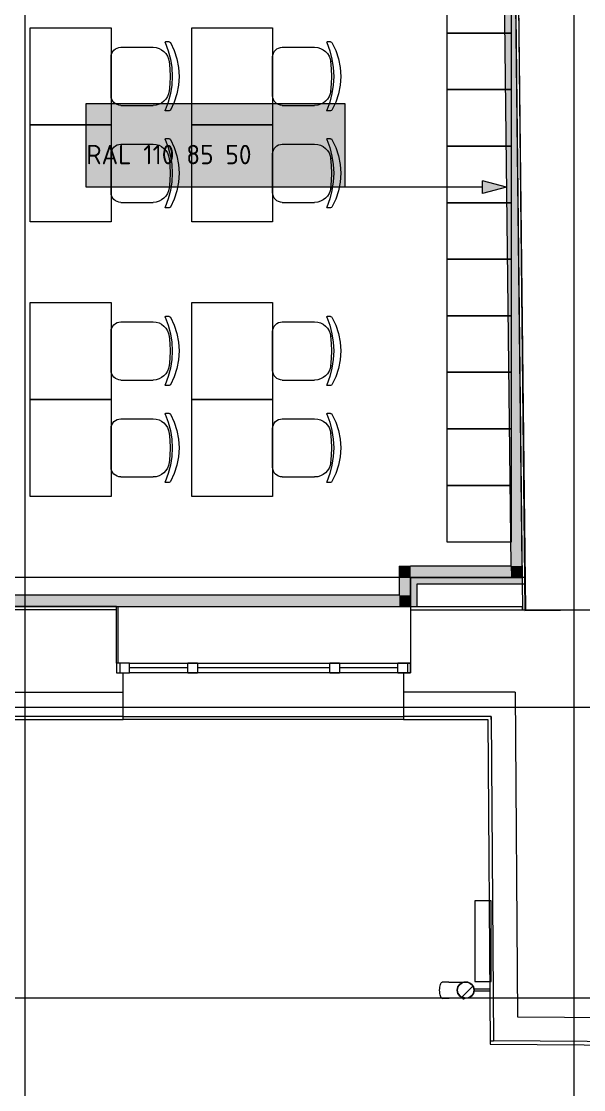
# Model space of a CAD drawing. Header units: millimetres. Extents: x 0 to 1189, y 0 to 841.
# Drawn here: x 687.9 to 722.8, y 282.2 to 348.3 of the extents above; entities that cross this region are included whole.
import ezdxf

# ---------------------------------------------------------------- set-up
doc = ezdxf.new("R2010")
doc.units = ezdxf.units.MM

msp = doc.modelspace()

# ---------------------------------------------------------------- hatches: boundary and pattern name
at = {"true_color": 0xdcd214}
h = msp.add_hatch(color=52, dxfattribs=at)
h.dxf.hatch_style = 2
h.paths.add_polyline_path([(717.710096, 361.529323), (718.410098, 361.529323), (718.942098, 314.604251), (718.242097, 314.604251)])
at = {"true_color": 0xffffff}
h = msp.add_hatch(color=7, dxfattribs=at)
h.dxf.hatch_style = 2
h.paths.add_polyline_path([(691.962057, 343.243295), (707.976082, 343.243295), (707.976082, 338.066287), (691.962057, 338.066287)])
at = {"true_color": 0x0077b0}
h = msp.add_hatch(color=144, dxfattribs=at)
h.paths.add_polyline_path([(704.742598, 341.844998), (704.742598, 342.651977), (704.713108, 342.80866), (704.624087, 342.939712), (704.495447, 343.026115), (704.339108, 343.055467), (704.182632, 343.026115), (704.051374, 342.939712), (703.963937, 342.80866), (703.935619, 342.651977), (703.935619, 341.844998), (703.963937, 341.68866), (704.051374, 341.56002), (704.182632, 341.470998), (704.339108, 341.441508), (704.495447, 341.470998), (704.624087, 341.56002), (704.713108, 341.68866)])
h.paths.add_polyline_path([(704.94324, 341.844998), (704.932087, 341.724342), (704.898661, 341.612316), (704.843014, 341.509282), (704.765198, 341.415601), (704.673429, 341.338302), (704.571377, 341.283792), (704.459712, 341.251503), (704.339108, 341.240866), (704.217376, 341.251503), (704.105669, 341.283792), (704.00347, 341.338302), (703.910263, 341.415601), (703.832533, 341.509282), (703.777075, 341.612316), (703.743839, 341.724342), (703.732771, 341.844998), (703.732771, 342.651977), (703.743839, 342.77371), (703.777075, 342.885417), (703.832533, 342.987616), (703.910263, 343.080823), (704.00347, 343.158639), (704.105669, 343.214286), (704.217376, 343.247712), (704.339108, 343.258865), (704.459764, 343.247755), (704.57179, 343.21463), (704.674824, 343.159802), (704.768505, 343.083579), (704.844409, 342.989941), (704.899074, 342.886795), (704.932138, 342.77414), (704.94324, 342.651977)])
h = msp.add_hatch(color=144, dxfattribs=at)
h.dxf.hatch_style = 2
h.paths.add_polyline_path([(707.26731, 342.248488), (707.063911, 342.248488), (706.990393, 342.273775), (706.965244, 342.349911), (706.990393, 342.426048), (707.063911, 342.451335), (707.26731, 342.451335), (707.384236, 342.474072), (707.481732, 342.538978), (707.547878, 342.636888), (707.569376, 342.753401), (707.547878, 342.870327), (707.481732, 342.967824), (707.384236, 343.033969), (707.26731, 343.055467), (706.86382, 343.055467), (706.787683, 343.080961), (706.762396, 343.15689), (706.787683, 343.233303), (706.86382, 343.258865), (707.26731, 343.258865), (707.367743, 343.24983), (707.460993, 343.222554), (707.546285, 343.176777), (707.622843, 343.112242), (707.687809, 343.033771), (707.734533, 342.947498), (707.762757, 342.853886), (707.772223, 342.753401), (707.759597, 342.63439), (707.721649, 342.527265), (707.658276, 342.432335), (707.569376, 342.349911), (707.658276, 342.267487), (707.721649, 342.172558), (707.759597, 342.065432), (707.772223, 341.946422), (707.772223, 341.743023), (707.762757, 341.642978), (707.734533, 341.550373), (707.687809, 341.465211), (707.622843, 341.387489), (707.545122, 341.322954), (707.459959, 341.277177), (707.367355, 341.249901), (707.26731, 341.240866), (706.86382, 341.240866), (706.787683, 341.264775), (706.762396, 341.339534), (706.787683, 341.415946), (706.86382, 341.441508), (707.26731, 341.441508), (707.384236, 341.464315), (707.481732, 341.531357), (707.547878, 341.628233), (707.569376, 341.745779), (707.569376, 341.946422), (707.547878, 342.063348), (707.481732, 342.160844), (707.384236, 342.22699)])
h = msp.add_hatch(color=144, dxfattribs=at)
h.dxf.hatch_style = 2
h.paths.add_polyline_path([(706.256222, 341.743023), (705.449243, 341.743023), (705.373107, 341.768586), (705.34782, 341.844998), (705.373107, 341.921135), (705.449243, 341.946422), (706.256222, 341.946422), (706.332359, 341.921135), (706.357646, 341.844998), (706.332359, 341.768586)])
h = msp.add_hatch(color=144, dxfattribs=at)
h.dxf.hatch_style = 2
h.paths.add_polyline_path([(717.976097, 338.066287), (716.483095, 337.666287), (716.483095, 338.466288)])
at = {"true_color": 0xf1d696}
h = msp.add_hatch(color=41, dxfattribs=at)
h.dxf.hatch_style = 2
h.paths.add_polyline_path([(711.342087, 314.604251), (712.042088, 314.604251), (712.042088, 313.90425)])
h = msp.add_hatch(color=41, dxfattribs=at)
h.dxf.hatch_style = 2
h.paths.add_polyline_path([(711.342087, 313.90425), (711.342087, 314.604251), (712.042088, 313.90425)])
h = msp.add_hatch(color=41, dxfattribs=at)
h.dxf.hatch_style = 2
h.paths.add_polyline_path([(718.242097, 314.604251), (718.250097, 313.90425), (712.042088, 313.90425), (712.042088, 314.604251)])
h = msp.add_hatch(color=41, dxfattribs=at)
h.dxf.hatch_style = 2
h.paths.add_polyline_path([(718.242097, 314.604251), (718.942098, 314.604251), (718.950098, 313.90425)])
h = msp.add_hatch(color=41, dxfattribs=at)
h.dxf.hatch_style = 2
h.paths.add_polyline_path([(718.250097, 313.90425), (718.242097, 314.604251), (718.950098, 313.90425)])
h = msp.add_hatch(color=41, dxfattribs=at)
h.dxf.hatch_style = 2
h.paths.add_polyline_path([(711.342087, 313.90425), (712.042088, 313.90425), (712.042088, 312.804249), (711.342087, 312.804249)])
h = msp.add_hatch(color=7)
h.dxf.hatch_style = 2
h.paths.add_polyline_path([(712.042088, 313.89725), (712.442088, 313.90425), (712.442088, 312.104248), (712.042088, 312.104248)])
h = msp.add_hatch(color=7)
h.dxf.hatch_style = 2
h.paths.add_polyline_path([(712.442088, 313.90425), (718.950098, 313.90425), (718.955098, 313.50425), (712.442088, 313.50425)])
h = msp.add_hatch(color=41, dxfattribs=at)
h.dxf.hatch_style = 2
h.paths.add_polyline_path([(711.342087, 312.804249), (711.342087, 312.104248), (666.392018, 312.104248), (666.392018, 312.804249)])
h = msp.add_hatch(color=41, dxfattribs=at)
h.dxf.hatch_style = 2
h.paths.add_polyline_path([(711.342087, 312.804249), (712.042088, 312.804249), (712.042088, 312.104248)])
h = msp.add_hatch(color=41, dxfattribs=at)
h.dxf.hatch_style = 2
h.paths.add_polyline_path([(711.342087, 312.104248), (711.342087, 312.804249), (712.042088, 312.104248)])
h = msp.add_hatch(color=7)
h.dxf.hatch_style = 2
h.paths.add_polyline_path([(715.325093, 287.76721), (715.388655, 287.793648), (715.415093, 287.85721), (715.388655, 287.920773), (715.325093, 287.947211), (715.312093, 287.947211), (715.24853, 287.920773), (715.222093, 287.85721), (715.24853, 287.793648), (715.312093, 287.76721)])

# ---------------------------------------------------------------- linework, layer by layer
at = {"color": 7, "lineweight": 0}
for points in [[(722.173103, 251.095154), (722.173103, 498.901533)], [(688.173051, 251.095154), (688.173051, 495.459528)], [(718.500098, 371.104338), (719.119099, 311.857247)], [(718.303097, 370.902337), (718.973098, 311.906247)], [(719.173099, 311.908247), (718.503098, 370.904337)], [(718.942098, 314.604251), (718.402098, 362.229324)], [(717.718097, 360.829322), (718.242097, 314.604251)], [(711.342087, 314.604251), (712.042088, 314.604251)], [(711.342087, 314.604251), (711.342087, 312.804249)], [(718.242097, 314.604251), (712.042088, 314.604251)], [(718.950098, 313.90425), (718.942098, 314.604251)], [(712.042088, 313.90425), (665.719017, 313.90425)], [(719.097099, 313.90425), (712.042088, 313.90425)], [(712.042088, 313.90425), (712.042088, 311.904247)], [(712.042088, 312.804249), (712.042088, 313.90425)], [(712.042088, 313.90425), (718.950098, 313.90425)], [(712.442088, 313.50425), (719.102099, 313.50425)], [(712.442088, 312.104248), (712.442088, 313.50425)], [(711.342087, 312.804249), (666.392018, 312.804249)], [(712.042088, 312.104248), (712.042088, 312.804249)], [(666.392018, 312.104248), (712.042088, 312.104248)], [(693.84206, 312.104248), (683.892045, 312.104248)], [(693.84206, 311.904247), (683.892045, 311.904247)], [(693.84206, 311.904247), (693.84206, 312.104248)], [(693.84206, 312.104248), (693.91906, 312.104248)], [(693.84206, 308.604242), (693.84206, 311.904247)], [(693.91906, 312.104248), (693.91906, 308.604242)], [(712.042088, 312.104248), (718.973098, 312.104248)], [(712.042088, 311.904247), (712.042088, 308.604242)], [(712.042088, 311.904247), (723.573105, 311.904247)], [(718.973098, 311.904247), (718.973098, 312.104248)], [(718.973098, 311.906247), (719.173099, 311.908247)], [(719.119099, 311.857247), (723.519105, 311.903247)], [(694.642061, 308.604242), (693.84206, 308.604242)], [(693.84206, 308.604242), (693.84206, 308.004241)], [(694.642061, 308.604242), (693.84206, 308.604242)], [(693.84206, 308.604242), (693.84206, 308.004241)], [(694.04206, 308.604242), (694.04206, 308.004241)], [(694.642061, 308.004241), (694.642061, 308.604242)], [(694.642061, 308.604242), (698.242067, 308.604242)], [(698.242067, 308.304242), (694.642061, 308.304242)], [(698.242067, 308.004241), (698.242067, 308.604242)], [(698.242067, 308.604242), (698.842068, 308.604242)], [(698.842068, 308.604242), (698.242067, 308.604242)], [(698.842068, 308.604242), (698.842068, 308.004241)], [(698.842068, 308.604242), (707.04208, 308.604242)], [(707.04208, 308.304242), (698.842068, 308.304242)], [(707.04208, 308.004241), (707.04208, 308.604242)], [(707.04208, 308.604242), (707.642081, 308.604242)], [(707.642081, 308.604242), (707.04208, 308.604242)], [(707.642081, 308.604242), (707.642081, 308.004241)], [(707.642081, 308.604242), (711.242087, 308.604242)], [(711.242087, 308.304242), (707.642081, 308.304242)], [(711.242087, 308.004241), (711.242087, 308.604242)], [(711.242087, 308.604242), (712.042088, 308.604242)], [(712.042088, 308.604242), (711.242087, 308.604242)], [(711.842088, 308.604242), (711.842088, 308.004241)], [(712.042088, 308.604242), (712.042088, 308.004241)], [(712.042088, 308.004241), (712.042088, 308.604242)], [(693.84206, 308.004241), (694.642061, 308.004241)], [(693.84206, 308.004241), (694.642061, 308.004241)], [(694.242061, 306.804239), (694.242061, 308.004241)], [(698.242067, 308.004241), (694.642061, 308.004241)], [(698.842068, 308.004241), (698.242067, 308.004241)], [(698.242067, 308.004241), (698.842068, 308.004241)], [(707.04208, 308.004241), (698.842068, 308.004241)], [(707.642081, 308.004241), (707.04208, 308.004241)], [(707.04208, 308.004241), (707.642081, 308.004241)], [(711.242087, 308.004241), (707.642081, 308.004241)], [(712.042088, 308.004241), (711.242087, 308.004241)], [(711.242087, 308.004241), (712.042088, 308.004241)], [(711.592087, 308.004241), (711.592087, 306.804239)], [(683.442044, 306.804239), (694.242061, 306.804239)], [(694.242061, 305.104237), (694.242061, 306.804239)], [(711.592087, 306.804239), (711.592087, 305.104237)], [(718.512098, 306.804239), (711.592087, 306.804239)], [(718.512098, 306.804239), (718.664098, 286.696209)], [(198.085303, 305.871238), (810.158238, 305.871238)], [(694.242061, 305.304237), (683.442044, 305.304237)], [(683.442044, 305.104237), (694.242061, 305.104237)], [(694.242061, 305.304237), (711.592087, 305.304237)], [(711.592087, 305.104237), (694.242061, 305.104237)], [(717.023095, 305.304237), (711.592087, 305.304237)], [(711.592087, 305.104237), (716.824095, 305.104237)], [(716.824095, 305.104237), (716.976095, 285.008206)], [(717.023095, 305.104237), (717.023095, 305.304237)], [(717.023095, 305.304237), (717.175096, 285.207206)], [(717.023095, 293.88222), (716.023094, 293.88222)], [(716.023094, 293.88222), (716.023094, 288.882212)], [(717.023095, 288.882212), (717.023095, 293.88222)], [(713.839192, 288.345897), (713.841561, 288.446932), (713.849842, 288.540968), (713.863441, 288.626021), (713.881764, 288.700105), (713.904217, 288.761235), (713.930204, 288.807428), (713.959132, 288.836696), (713.990406, 288.847056)], [(713.99797, 287.847083), (713.966542, 287.85701), (713.937174, 287.885937), (713.91049, 287.931854), (713.887115, 287.992749), (713.867673, 288.066612), (713.852788, 288.151432), (713.843087, 288.245197), (713.839192, 288.345897)], [(714.411091, 288.850212), (713.986091, 288.847212)], [(714.411091, 288.850212), (714.468092, 288.850212)], [(714.468092, 288.850212), (714.523092, 288.851212)], [(714.523092, 288.851212), (714.578092, 288.851212)], [(714.578092, 288.851212), (714.632092, 288.851212)], [(714.632092, 288.851212), (714.685092, 288.852212)], [(714.685092, 288.852212), (714.737092, 288.852212)], [(714.737092, 288.852212), (714.787092, 288.853212)], [(714.787092, 288.853212), (714.836092, 288.853212)], [(714.836092, 288.853212), (714.884092, 288.853212)], [(714.884092, 288.853212), (714.930092, 288.854212)], [(714.930092, 288.854212), (714.974092, 288.854212)], [(714.931092, 288.354211), (714.941665, 288.462956), (714.971983, 288.56054), (715.01995, 288.648866), (715.083467, 288.725837), (715.160438, 288.789354), (715.248765, 288.837321), (715.346349, 288.86764), (715.451093, 288.878212), (715.555468, 288.86773), (715.652718, 288.837665), (715.740781, 288.790093), (715.817594, 288.727087), (715.881094, 288.650721), (715.929219, 288.563071), (715.959906, 288.466209), (715.971094, 288.362211)], [(715.971094, 288.362211), (715.960522, 288.25318), (715.930203, 288.155461), (715.882236, 288.067117), (715.818719, 287.990211), (715.741748, 287.926804), (715.653421, 287.878961), (715.555837, 287.848742), (715.451093, 287.83821), (715.346718, 287.848652), (715.249468, 287.878617), (715.161405, 287.926066), (715.084592, 287.988961), (715.021092, 288.065262), (714.972967, 288.15293), (714.94228, 288.249926), (714.931092, 288.354211)], [(714.951092, 288.354211), (714.961256, 288.458938), (714.990405, 288.552774), (715.036522, 288.637704), (715.097593, 288.711712), (715.1716, 288.772782), (715.25653, 288.818899), (715.350366, 288.848048), (715.451093, 288.858212), (715.551451, 288.848136), (715.644953, 288.819228), (715.729619, 288.773468), (715.803469, 288.712837), (715.864521, 288.639315), (715.910797, 288.554883), (715.940314, 288.461522), (715.951094, 288.361211)], [(714.951092, 288.354211), (714.961256, 288.458938), (714.990405, 288.552774), (715.036522, 288.637704), (715.097593, 288.711712), (715.1716, 288.772782), (715.25653, 288.818899), (715.350366, 288.848048), (715.451093, 288.858212), (715.551451, 288.848136), (715.644953, 288.819228), (715.729619, 288.773468), (715.803469, 288.712837), (715.864521, 288.639315), (715.910797, 288.554883), (715.940314, 288.461522), (715.951094, 288.361211)], [(715.951094, 288.361211), (715.94093, 288.257197), (715.911781, 288.163227), (715.865664, 288.078279), (715.804594, 288.004336), (715.730586, 287.943377), (715.645656, 287.897382), (715.55182, 287.868334), (715.451093, 287.85821), (715.350735, 287.868244), (715.257233, 287.897039), (715.172567, 287.942638), (715.098718, 288.003086), (715.037665, 288.076424), (714.991389, 288.160695), (714.961872, 288.253944), (714.951092, 288.354211)], [(715.951094, 288.361211), (715.94093, 288.257197), (715.911781, 288.163227), (715.865664, 288.078279), (715.804594, 288.004336), (715.730586, 287.943377), (715.645656, 287.897382), (715.55182, 287.868334), (715.451093, 287.85821), (715.350735, 287.868244), (715.257233, 287.897039), (715.172567, 287.942638), (715.098718, 288.003086), (715.037665, 288.076424), (714.991389, 288.160695), (714.961872, 288.253944), (714.951092, 288.354211)], [(714.974092, 288.854212), (715.017092, 288.854212)], [(715.017092, 288.854212), (715.058092, 288.855212)], [(715.058092, 288.855212), (715.098093, 288.855212)], [(715.098093, 288.855212), (715.135093, 288.855212)], [(715.135093, 288.855212), (715.171093, 288.856212)], [(715.171093, 288.856212), (715.205093, 288.856212)], [(715.205093, 288.856212), (715.236093, 288.856212)], [(715.218093, 287.929211), (715.885094, 288.596212)], [(715.236093, 288.856212), (715.266093, 288.856212)], [(715.266093, 288.856212), (715.294093, 288.856212)], [(715.294093, 288.856212), (715.317093, 288.857212)], [(715.882094, 288.592212), (715.899094, 288.610212)], [(716.951095, 288.419211), (715.959094, 288.411211)], [(716.023094, 288.882212), (717.023095, 288.882212)], [(198.085303, 287.87121), (810.158238, 287.87121)], [(713.993091, 287.84721), (714.418091, 287.85021)], [(714.442092, 287.85021), (714.418091, 287.85021)], [(714.498092, 287.85021), (714.442092, 287.85021)], [(714.554092, 287.85121), (714.498092, 287.85021)], [(714.608092, 287.85121), (714.554092, 287.85121)], [(714.662092, 287.85221), (714.608092, 287.85121)], [(714.714092, 287.85221), (714.662092, 287.85221)], [(714.765092, 287.85221), (714.714092, 287.85221)], [(714.815092, 287.85321), (714.765092, 287.85221)], [(714.864092, 287.85321), (714.815092, 287.85321)], [(714.911092, 287.85421), (714.864092, 287.85321)], [(714.956092, 287.85421), (714.911092, 287.85421)], [(715.000092, 287.85421), (714.956092, 287.85421)], [(715.042092, 287.85521), (715.000092, 287.85421)], [(715.083092, 287.85521), (715.042092, 287.85521)], [(715.121093, 287.85521), (715.083092, 287.85521)], [(715.158093, 287.85521), (715.121093, 287.85521)], [(715.193093, 287.85621), (715.158093, 287.85521)], [(715.226093, 287.85621), (715.193093, 287.85621)], [(715.203093, 287.914211), (715.222093, 287.932211)], [(715.257093, 287.85621), (715.226093, 287.85621)], [(715.285093, 287.85621), (715.257093, 287.85621)], [(715.312093, 287.85721), (715.285093, 287.85621)], [(715.960094, 288.311211), (716.951095, 288.319211)], [(718.664098, 286.696209), (791.659209, 286.185208)], [(716.975095, 285.208206), (717.175096, 285.207206)], [(798.27122, 284.639206), (717.175096, 285.207206)], [(716.976095, 285.008206), (798.47322, 284.438205)]]:
    msp.add_lwpolyline(points, dxfattribs=at)
at = {"color": 253, "lineweight": 0, "true_color": 0x999999}
for points in [[(714.277091, 351.104307), (714.277091, 347.604302)], [(718.277097, 347.604302), (718.277097, 351.104307)], [(688.497052, 341.924293), (688.497052, 347.924302)], [(688.497052, 347.924302), (693.49706, 347.924302)], [(693.49706, 347.924302), (693.49706, 341.924293)], [(698.497067, 341.924293), (698.497067, 347.924302)], [(698.497067, 347.924302), (703.497075, 347.924302)], [(703.497075, 347.924302), (703.497075, 341.924293)], [(714.277091, 347.604302), (718.277097, 347.604302)], [(714.277091, 347.604302), (714.277091, 344.104296)], [(718.277097, 347.604302), (714.277091, 347.604302)], [(718.277097, 344.104296), (718.277097, 347.604302)], [(693.49706, 346.124299), (693.509265, 346.245401), (693.544263, 346.358112), (693.599628, 346.460042), (693.672935, 346.5488), (693.761757, 346.621996), (693.863669, 346.677238), (693.976246, 346.712136), (694.09706, 346.7243)], [(693.49706, 346.124299), (693.509265, 346.245401), (693.544263, 346.358112), (693.599628, 346.460042), (693.672935, 346.5488), (693.761757, 346.621996), (693.863669, 346.677238), (693.976246, 346.712136), (694.09706, 346.7243)], [(694.09706, 346.7243), (696.100063, 346.7243)], [(694.09706, 346.7243), (696.100063, 346.7243)], [(696.100063, 346.7243), (696.2883, 346.706587), (696.465205, 346.655535), (696.62732, 346.574271), (696.77119, 346.465925), (696.893356, 346.333626), (696.990362, 346.180503), (697.05875, 346.009684), (697.095065, 345.824299)], [(696.100063, 346.7243), (696.2883, 346.706587), (696.465205, 346.655535), (696.62732, 346.574271), (696.77119, 346.465925), (696.893356, 346.333626), (696.990362, 346.180503), (697.05875, 346.009684), (697.095065, 345.824299)], [(696.844065, 347.016301), (696.841065, 347.029301), (696.84969, 347.050676), (696.871065, 347.059301)], [(696.844065, 347.016301), (696.841065, 347.029301), (696.84969, 347.050676), (696.871065, 347.059301)], [(696.844065, 347.016301), (697.034424, 346.512659), (697.17144, 345.993174), (697.254268, 345.462252), (697.282065, 344.924298), (697.254268, 344.386484), (697.17144, 343.855796), (697.034424, 343.336358), (696.844065, 342.832294)], [(696.844065, 347.016301), (697.034424, 346.512659), (697.17144, 345.993174), (697.254268, 345.462252), (697.282065, 344.924298), (697.254268, 344.386484), (697.17144, 343.855796), (697.034424, 343.336358), (696.844065, 342.832294)], [(697.087065, 347.059301), (696.871065, 347.059301)], [(697.087065, 347.059301), (696.871065, 347.059301)], [(697.087065, 347.059301), (697.13594, 347.046676), (697.172065, 347.012301)], [(697.087065, 347.059301), (697.13594, 347.046676), (697.172065, 347.012301)], [(697.172065, 347.012301), (697.405784, 346.519269), (697.574816, 346.002799), (697.677472, 345.46908), (697.712066, 344.924298), (697.677472, 344.379937), (697.574816, 343.846171), (697.405784, 343.329467), (697.172065, 342.836294)], [(697.172065, 347.012301), (697.405784, 346.519269), (697.574816, 346.002799), (697.677472, 345.46908), (697.712066, 344.924298), (697.677472, 344.379937), (697.574816, 343.846171), (697.405784, 343.329467), (697.172065, 342.836294)], [(703.497075, 346.124299), (703.50928, 346.245401), (703.544278, 346.358112), (703.599643, 346.460042), (703.67295, 346.5488), (703.761772, 346.621996), (703.863685, 346.677238), (703.976261, 346.712136), (704.097076, 346.7243)], [(703.497075, 346.124299), (703.50928, 346.245401), (703.544278, 346.358112), (703.599643, 346.460042), (703.67295, 346.5488), (703.761772, 346.621996), (703.863685, 346.677238), (703.976261, 346.712136), (704.097076, 346.7243)], [(704.097076, 346.7243), (706.100079, 346.7243)], [(704.097076, 346.7243), (706.100079, 346.7243)], [(706.100079, 346.7243), (706.288315, 346.706587), (706.46522, 346.655535), (706.627335, 346.574271), (706.771205, 346.465925), (706.893371, 346.333626), (706.990377, 346.180503), (707.058766, 346.009684), (707.09508, 345.824299)], [(706.100079, 346.7243), (706.288315, 346.706587), (706.46522, 346.655535), (706.627335, 346.574271), (706.771205, 346.465925), (706.893371, 346.333626), (706.990377, 346.180503), (707.058766, 346.009684), (707.09508, 345.824299)], [(706.84408, 347.016301), (706.84108, 347.029301), (706.849705, 347.050676), (706.87108, 347.059301)], [(706.84408, 347.016301), (706.84108, 347.029301), (706.849705, 347.050676), (706.87108, 347.059301)], [(706.84408, 347.016301), (707.03444, 346.512659), (707.171455, 345.993174), (707.254284, 345.462252), (707.282081, 344.924298), (707.254284, 344.386484), (707.171455, 343.855796), (707.03444, 343.336358), (706.84408, 342.832294)], [(706.84408, 347.016301), (707.03444, 346.512659), (707.171455, 345.993174), (707.254284, 345.462252), (707.282081, 344.924298), (707.254284, 344.386484), (707.171455, 343.855796), (707.03444, 343.336358), (706.84408, 342.832294)], [(707.08708, 347.059301), (706.87108, 347.059301)], [(707.08708, 347.059301), (706.87108, 347.059301)], [(707.08708, 347.059301), (707.135955, 347.046676), (707.17208, 347.012301)], [(707.08708, 347.059301), (707.135955, 347.046676), (707.17208, 347.012301)], [(707.17208, 347.012301), (707.4058, 346.519269), (707.574831, 346.002799), (707.677487, 345.46908), (707.712081, 344.924298), (707.677487, 344.379937), (707.574831, 343.846171), (707.4058, 343.329467), (707.17208, 342.836294)], [(707.17208, 347.012301), (707.4058, 346.519269), (707.574831, 346.002799), (707.677487, 345.46908), (707.712081, 344.924298), (707.677487, 344.379937), (707.574831, 343.846171), (707.4058, 343.329467), (707.17208, 342.836294)], [(693.49706, 343.723296), (693.49706, 346.124299)], [(693.49706, 343.723296), (693.49706, 346.124299)], [(703.497075, 343.723296), (703.497075, 346.124299)], [(703.497075, 343.723296), (703.497075, 346.124299)], [(697.090065, 345.865299), (697.13194, 345.395923), (697.146065, 344.924298), (697.13194, 344.453047), (697.090065, 343.983296)], [(697.090065, 345.865299), (697.13194, 345.395923), (697.146065, 344.924298), (697.13194, 344.453047), (697.090065, 343.983296)], [(707.09008, 345.865299), (707.131955, 345.395923), (707.14608, 344.924298), (707.131955, 344.453047), (707.09008, 343.983296)], [(707.09008, 345.865299), (707.131955, 345.395923), (707.14608, 344.924298), (707.131955, 344.453047), (707.09008, 343.983296)], [(697.095065, 344.024296), (697.05875, 343.838911), (696.990362, 343.668093), (696.893356, 343.514969), (696.77119, 343.38267), (696.62732, 343.274324), (696.465205, 343.193061), (696.2883, 343.142008), (696.100063, 343.124295)], [(697.095065, 344.024296), (697.05875, 343.838911), (696.990362, 343.668093), (696.893356, 343.514969), (696.77119, 343.38267), (696.62732, 343.274324), (696.465205, 343.193061), (696.2883, 343.142008), (696.100063, 343.124295)], [(707.09508, 344.024296), (707.058766, 343.838911), (706.990377, 343.668093), (706.893371, 343.514969), (706.771205, 343.38267), (706.627335, 343.274324), (706.46522, 343.193061), (706.288315, 343.142008), (706.100079, 343.124295)], [(707.09508, 344.024296), (707.058766, 343.838911), (706.990377, 343.668093), (706.893371, 343.514969), (706.771205, 343.38267), (706.627335, 343.274324), (706.46522, 343.193061), (706.288315, 343.142008), (706.100079, 343.124295)], [(714.277091, 344.104296), (718.277097, 344.104296)], [(714.277091, 344.104296), (714.277091, 340.604291)], [(718.277097, 344.104296), (714.277091, 344.104296)], [(718.277097, 340.604291), (718.277097, 344.104296)], [(694.09706, 343.124295), (693.976246, 343.1365), (693.863669, 343.171498), (693.761757, 343.226863), (693.672935, 343.30017), (693.599628, 343.388993), (693.544263, 343.490905), (693.509265, 343.603481), (693.49706, 343.724296)], [(694.09706, 343.124295), (693.976246, 343.1365), (693.863669, 343.171498), (693.761757, 343.226863), (693.672935, 343.30017), (693.599628, 343.388993), (693.544263, 343.490905), (693.509265, 343.603481), (693.49706, 343.724296)], [(704.097076, 343.124295), (703.976261, 343.1365), (703.863685, 343.171498), (703.761772, 343.226863), (703.67295, 343.30017), (703.599643, 343.388993), (703.544278, 343.490905), (703.50928, 343.603481), (703.497075, 343.724296)], [(704.097076, 343.124295), (703.976261, 343.1365), (703.863685, 343.171498), (703.761772, 343.226863), (703.67295, 343.30017), (703.599643, 343.388993), (703.544278, 343.490905), (703.50928, 343.603481), (703.497075, 343.724296)], [(694.09706, 343.124295), (696.100063, 343.124295)], [(694.09706, 343.124295), (696.100063, 343.124295)], [(696.871065, 342.789294), (696.84969, 342.798294), (696.841065, 342.819294), (696.844065, 342.832294)], [(696.871065, 342.789294), (696.84969, 342.798294), (696.841065, 342.819294), (696.844065, 342.832294)], [(697.087065, 342.789294), (696.871065, 342.789294)], [(697.087065, 342.789294), (696.871065, 342.789294)], [(697.172065, 342.836294), (697.13594, 342.801919), (697.087065, 342.789294)], [(697.172065, 342.836294), (697.13594, 342.801919), (697.087065, 342.789294)], [(704.097076, 343.124295), (706.100079, 343.124295)], [(704.097076, 343.124295), (706.100079, 343.124295)], [(706.87108, 342.789294), (706.849705, 342.798294), (706.84108, 342.819294), (706.84408, 342.832294)], [(706.87108, 342.789294), (706.849705, 342.798294), (706.84108, 342.819294), (706.84408, 342.832294)], [(707.08708, 342.789294), (706.87108, 342.789294)], [(707.08708, 342.789294), (706.87108, 342.789294)], [(707.17208, 342.836294), (707.135955, 342.801919), (707.08708, 342.789294)], [(707.17208, 342.836294), (707.135955, 342.801919), (707.08708, 342.789294)], [(688.497052, 335.924284), (688.497052, 341.924293)], [(688.497052, 341.924293), (693.49706, 341.924293)], [(693.49706, 341.924293), (688.497052, 341.924293)], [(693.49706, 341.924293), (693.49706, 335.924284)], [(698.497067, 335.924284), (698.497067, 341.924293)], [(698.497067, 341.924293), (703.497075, 341.924293)], [(703.497075, 341.924293), (698.497067, 341.924293)], [(703.497075, 341.924293), (703.497075, 335.924284)], [(693.49706, 340.12429), (693.509265, 340.245392), (693.544263, 340.358103), (693.599628, 340.460033), (693.672935, 340.548791), (693.761757, 340.621986), (693.863669, 340.677229), (693.976246, 340.712127), (694.09706, 340.724291)], [(693.49706, 340.12429), (693.509265, 340.245392), (693.544263, 340.358103), (693.599628, 340.460033), (693.672935, 340.548791), (693.761757, 340.621986), (693.863669, 340.677229), (693.976246, 340.712127), (694.09706, 340.724291)], [(694.09706, 340.724291), (696.100063, 340.724291)], [(694.09706, 340.724291), (696.100063, 340.724291)], [(696.100063, 340.724291), (696.2883, 340.706578), (696.465205, 340.655526), (696.62732, 340.574262), (696.77119, 340.465916), (696.893356, 340.333617), (696.990362, 340.180494), (697.05875, 340.009675), (697.095065, 339.82429)], [(696.100063, 340.724291), (696.2883, 340.706578), (696.465205, 340.655526), (696.62732, 340.574262), (696.77119, 340.465916), (696.893356, 340.333617), (696.990362, 340.180494), (697.05875, 340.009675), (697.095065, 339.82429)], [(696.844065, 341.016292), (696.841065, 341.029292), (696.84969, 341.050667), (696.871065, 341.059292)], [(696.844065, 341.016292), (696.841065, 341.029292), (696.84969, 341.050667), (696.871065, 341.059292)], [(696.844065, 341.016292), (697.034424, 340.51265), (697.17144, 339.993165), (697.254268, 339.462242), (697.282065, 338.924288), (697.254268, 338.386475), (697.17144, 337.855787), (697.034424, 337.336349), (696.844065, 336.832285)], [(696.844065, 341.016292), (697.034424, 340.51265), (697.17144, 339.993165), (697.254268, 339.462242), (697.282065, 338.924288), (697.254268, 338.386475), (697.17144, 337.855787), (697.034424, 337.336349), (696.844065, 336.832285)], [(697.087065, 341.059292), (696.871065, 341.059292)], [(697.087065, 341.059292), (696.871065, 341.059292)], [(697.087065, 341.059292), (697.13594, 341.046667), (697.172065, 341.012292)], [(697.087065, 341.059292), (697.13594, 341.046667), (697.172065, 341.012292)], [(697.172065, 341.012292), (697.405784, 340.51926), (697.574816, 340.00279), (697.677472, 339.469071), (697.712066, 338.924288), (697.677472, 338.379928), (697.574816, 337.846162), (697.405784, 337.329458), (697.172065, 336.836285)], [(697.172065, 341.012292), (697.405784, 340.51926), (697.574816, 340.00279), (697.677472, 339.469071), (697.712066, 338.924288), (697.677472, 338.379928), (697.574816, 337.846162), (697.405784, 337.329458), (697.172065, 336.836285)], [(703.497075, 340.12429), (703.50928, 340.245392), (703.544278, 340.358103), (703.599643, 340.460033), (703.67295, 340.548791), (703.761772, 340.621986), (703.863685, 340.677229), (703.976261, 340.712127), (704.097076, 340.724291)], [(703.497075, 340.12429), (703.50928, 340.245392), (703.544278, 340.358103), (703.599643, 340.460033), (703.67295, 340.548791), (703.761772, 340.621986), (703.863685, 340.677229), (703.976261, 340.712127), (704.097076, 340.724291)], [(704.097076, 340.724291), (706.100079, 340.724291)], [(704.097076, 340.724291), (706.100079, 340.724291)], [(706.100079, 340.724291), (706.288315, 340.706578), (706.46522, 340.655526), (706.627335, 340.574262), (706.771205, 340.465916), (706.893371, 340.333617), (706.990377, 340.180494), (707.058766, 340.009675), (707.09508, 339.82429)], [(706.100079, 340.724291), (706.288315, 340.706578), (706.46522, 340.655526), (706.627335, 340.574262), (706.771205, 340.465916), (706.893371, 340.333617), (706.990377, 340.180494), (707.058766, 340.009675), (707.09508, 339.82429)], [(706.84408, 341.016292), (706.84108, 341.029292), (706.849705, 341.050667), (706.87108, 341.059292)], [(706.84408, 341.016292), (706.84108, 341.029292), (706.849705, 341.050667), (706.87108, 341.059292)], [(706.84408, 341.016292), (707.03444, 340.51265), (707.171455, 339.993165), (707.254284, 339.462242), (707.282081, 338.924288), (707.254284, 338.386475), (707.171455, 337.855787), (707.03444, 337.336349), (706.84408, 336.832285)], [(706.84408, 341.016292), (707.03444, 340.51265), (707.171455, 339.993165), (707.254284, 339.462242), (707.282081, 338.924288), (707.254284, 338.386475), (707.171455, 337.855787), (707.03444, 337.336349), (706.84408, 336.832285)], [(707.08708, 341.059292), (706.87108, 341.059292)], [(707.08708, 341.059292), (706.87108, 341.059292)], [(707.08708, 341.059292), (707.135955, 341.046667), (707.17208, 341.012292)], [(707.08708, 341.059292), (707.135955, 341.046667), (707.17208, 341.012292)], [(707.17208, 341.012292), (707.4058, 340.51926), (707.574831, 340.00279), (707.677487, 339.469071), (707.712081, 338.924288), (707.677487, 338.379928), (707.574831, 337.846162), (707.4058, 337.329458), (707.17208, 336.836285)], [(707.17208, 341.012292), (707.4058, 340.51926), (707.574831, 340.00279), (707.677487, 339.469071), (707.712081, 338.924288), (707.677487, 338.379928), (707.574831, 337.846162), (707.4058, 337.329458), (707.17208, 336.836285)], [(714.277091, 340.604291), (718.277097, 340.604291)], [(714.277091, 340.604291), (714.277091, 337.104286)], [(718.277097, 340.604291), (714.277091, 340.604291)], [(718.277097, 337.104286), (718.277097, 340.604291)], [(693.49706, 337.723287), (693.49706, 340.12429)], [(693.49706, 337.723287), (693.49706, 340.12429)], [(703.497075, 337.723287), (703.497075, 340.12429)], [(703.497075, 337.723287), (703.497075, 340.12429)], [(697.090065, 339.86529), (697.13194, 339.395914), (697.146065, 338.924288), (697.13194, 338.453038), (697.090065, 337.983287)], [(697.090065, 339.86529), (697.13194, 339.395914), (697.146065, 338.924288), (697.13194, 338.453038), (697.090065, 337.983287)], [(707.09008, 339.86529), (707.131955, 339.395914), (707.14608, 338.924288), (707.131955, 338.453038), (707.09008, 337.983287)], [(707.09008, 339.86529), (707.131955, 339.395914), (707.14608, 338.924288), (707.131955, 338.453038), (707.09008, 337.983287)], [(697.095065, 338.024287), (697.05875, 337.838902), (696.990362, 337.668083), (696.893356, 337.51496), (696.77119, 337.382661), (696.62732, 337.274315), (696.465205, 337.193051), (696.2883, 337.141999), (696.100063, 337.124286)], [(697.095065, 338.024287), (697.05875, 337.838902), (696.990362, 337.668083), (696.893356, 337.51496), (696.77119, 337.382661), (696.62732, 337.274315), (696.465205, 337.193051), (696.2883, 337.141999), (696.100063, 337.124286)], [(707.09508, 338.024287), (707.058766, 337.838902), (706.990377, 337.668083), (706.893371, 337.51496), (706.771205, 337.382661), (706.627335, 337.274315), (706.46522, 337.193051), (706.288315, 337.141999), (706.100079, 337.124286)], [(707.09508, 338.024287), (707.058766, 337.838902), (706.990377, 337.668083), (706.893371, 337.51496), (706.771205, 337.382661), (706.627335, 337.274315), (706.46522, 337.193051), (706.288315, 337.141999), (706.100079, 337.124286)], [(694.09706, 337.124286), (693.976246, 337.136491), (693.863669, 337.171489), (693.761757, 337.226854), (693.672935, 337.300161), (693.599628, 337.388983), (693.544263, 337.490896), (693.509265, 337.603472), (693.49706, 337.724287)], [(694.09706, 337.124286), (693.976246, 337.136491), (693.863669, 337.171489), (693.761757, 337.226854), (693.672935, 337.300161), (693.599628, 337.388983), (693.544263, 337.490896), (693.509265, 337.603472), (693.49706, 337.724287)], [(704.097076, 337.124286), (703.976261, 337.136491), (703.863685, 337.171489), (703.761772, 337.226854), (703.67295, 337.300161), (703.599643, 337.388983), (703.544278, 337.490896), (703.50928, 337.603472), (703.497075, 337.724287)], [(704.097076, 337.124286), (703.976261, 337.136491), (703.863685, 337.171489), (703.761772, 337.226854), (703.67295, 337.300161), (703.599643, 337.388983), (703.544278, 337.490896), (703.50928, 337.603472), (703.497075, 337.724287)], [(694.09706, 337.124286), (696.100063, 337.124286)], [(694.09706, 337.124286), (696.100063, 337.124286)], [(696.871065, 336.789285), (696.84969, 336.798285), (696.841065, 336.819285), (696.844065, 336.832285)], [(696.871065, 336.789285), (696.84969, 336.798285), (696.841065, 336.819285), (696.844065, 336.832285)], [(697.087065, 336.789285), (696.871065, 336.789285)], [(697.087065, 336.789285), (696.871065, 336.789285)], [(697.172065, 336.836285), (697.13594, 336.80191), (697.087065, 336.789285)], [(697.172065, 336.836285), (697.13594, 336.80191), (697.087065, 336.789285)], [(704.097076, 337.124286), (706.100079, 337.124286)], [(704.097076, 337.124286), (706.100079, 337.124286)], [(706.87108, 336.789285), (706.849705, 336.798285), (706.84108, 336.819285), (706.84408, 336.832285)], [(706.87108, 336.789285), (706.849705, 336.798285), (706.84108, 336.819285), (706.84408, 336.832285)], [(707.08708, 336.789285), (706.87108, 336.789285)], [(707.08708, 336.789285), (706.87108, 336.789285)], [(707.17208, 336.836285), (707.135955, 336.80191), (707.08708, 336.789285)], [(707.17208, 336.836285), (707.135955, 336.80191), (707.08708, 336.789285)], [(714.277091, 337.104286), (718.277097, 337.104286)], [(714.277091, 337.104286), (714.277091, 333.60428)], [(718.277097, 337.104286), (714.277091, 337.104286)], [(718.277097, 333.60428), (718.277097, 337.104286)], [(693.49706, 335.924284), (688.497052, 335.924284)], [(703.497075, 335.924284), (698.497067, 335.924284)], [(714.277091, 333.60428), (718.277097, 333.60428)], [(714.277091, 333.60428), (714.277091, 330.104275)], [(718.277097, 333.60428), (714.277091, 333.60428)], [(718.277097, 330.104275), (718.277097, 333.60428)], [(688.497052, 324.924267), (688.497052, 330.924276)], [(688.497052, 330.924276), (693.49706, 330.924276)], [(693.49706, 330.924276), (693.49706, 324.924267)], [(698.497067, 324.924267), (698.497067, 330.924276)], [(698.497067, 330.924276), (703.497075, 330.924276)], [(703.497075, 330.924276), (703.497075, 324.924267)], [(696.844065, 330.016275), (696.841065, 330.029275), (696.84969, 330.05065), (696.871065, 330.059275)], [(696.844065, 330.016275), (696.841065, 330.029275), (696.84969, 330.05065), (696.871065, 330.059275)], [(696.844065, 330.016275), (697.034424, 329.512633), (697.17144, 328.993148), (697.254268, 328.462226), (697.282065, 327.924272), (697.254268, 327.386458), (697.17144, 326.85577), (697.034424, 326.336332), (696.844065, 325.832268)], [(696.844065, 330.016275), (697.034424, 329.512633), (697.17144, 328.993148), (697.254268, 328.462226), (697.282065, 327.924272), (697.254268, 327.386458), (697.17144, 326.85577), (697.034424, 326.336332), (696.844065, 325.832268)], [(697.087065, 330.059275), (696.871065, 330.059275)], [(697.087065, 330.059275), (696.871065, 330.059275)], [(697.087065, 330.059275), (697.13594, 330.04665), (697.172065, 330.012275)], [(697.087065, 330.059275), (697.13594, 330.04665), (697.172065, 330.012275)], [(697.172065, 330.012275), (697.405784, 329.519243), (697.574816, 329.002773), (697.677472, 328.469054), (697.712066, 327.924272), (697.677472, 327.379911), (697.574816, 326.846145), (697.405784, 326.329441), (697.172065, 325.836268)], [(697.172065, 330.012275), (697.405784, 329.519243), (697.574816, 329.002773), (697.677472, 328.469054), (697.712066, 327.924272), (697.677472, 327.379911), (697.574816, 326.846145), (697.405784, 326.329441), (697.172065, 325.836268)], [(706.84408, 330.016275), (706.84108, 330.029275), (706.849705, 330.05065), (706.87108, 330.059275)], [(706.84408, 330.016275), (706.84108, 330.029275), (706.849705, 330.05065), (706.87108, 330.059275)], [(706.84408, 330.016275), (707.03444, 329.512633), (707.171455, 328.993148), (707.254284, 328.462226), (707.282081, 327.924272), (707.254284, 327.386458), (707.171455, 326.85577), (707.03444, 326.336332), (706.84408, 325.832268)], [(706.84408, 330.016275), (707.03444, 329.512633), (707.171455, 328.993148), (707.254284, 328.462226), (707.282081, 327.924272), (707.254284, 327.386458), (707.171455, 326.85577), (707.03444, 326.336332), (706.84408, 325.832268)], [(707.08708, 330.059275), (706.87108, 330.059275)], [(707.08708, 330.059275), (706.87108, 330.059275)], [(707.08708, 330.059275), (707.135955, 330.04665), (707.17208, 330.012275)], [(707.08708, 330.059275), (707.135955, 330.04665), (707.17208, 330.012275)], [(707.17208, 330.012275), (707.4058, 329.519243), (707.574831, 329.002773), (707.677487, 328.469054), (707.712081, 327.924272), (707.677487, 327.379911), (707.574831, 326.846145), (707.4058, 326.329441), (707.17208, 325.836268)], [(707.17208, 330.012275), (707.4058, 329.519243), (707.574831, 329.002773), (707.677487, 328.469054), (707.712081, 327.924272), (707.677487, 327.379911), (707.574831, 326.846145), (707.4058, 326.329441), (707.17208, 325.836268)], [(714.277091, 330.104275), (718.277097, 330.104275)], [(714.277091, 330.104275), (714.277091, 326.60427)], [(718.277097, 330.104275), (714.277091, 330.104275)], [(718.277097, 326.60427), (718.277097, 330.104275)], [(693.49706, 329.124274), (693.509265, 329.245375), (693.544263, 329.358086), (693.599628, 329.460016), (693.672935, 329.548774), (693.761757, 329.62197), (693.863669, 329.677212), (693.976246, 329.71211), (694.09706, 329.724274)], [(693.49706, 329.124274), (693.509265, 329.245375), (693.544263, 329.358086), (693.599628, 329.460016), (693.672935, 329.548774), (693.761757, 329.62197), (693.863669, 329.677212), (693.976246, 329.71211), (694.09706, 329.724274)], [(694.09706, 329.724274), (696.100063, 329.724274)], [(694.09706, 329.724274), (696.100063, 329.724274)], [(696.100063, 329.724274), (696.2883, 329.706562), (696.465205, 329.655509), (696.62732, 329.574245), (696.77119, 329.465899), (696.893356, 329.3336), (696.990362, 329.180477), (697.05875, 329.009658), (697.095065, 328.824273)], [(696.100063, 329.724274), (696.2883, 329.706562), (696.465205, 329.655509), (696.62732, 329.574245), (696.77119, 329.465899), (696.893356, 329.3336), (696.990362, 329.180477), (697.05875, 329.009658), (697.095065, 328.824273)], [(703.497075, 329.124274), (703.50928, 329.245375), (703.544278, 329.358086), (703.599643, 329.460016), (703.67295, 329.548774), (703.761772, 329.62197), (703.863685, 329.677212), (703.976261, 329.71211), (704.097076, 329.724274)], [(703.497075, 329.124274), (703.50928, 329.245375), (703.544278, 329.358086), (703.599643, 329.460016), (703.67295, 329.548774), (703.761772, 329.62197), (703.863685, 329.677212), (703.976261, 329.71211), (704.097076, 329.724274)], [(704.097076, 329.724274), (706.100079, 329.724274)], [(704.097076, 329.724274), (706.100079, 329.724274)], [(706.100079, 329.724274), (706.288315, 329.706562), (706.46522, 329.655509), (706.627335, 329.574245), (706.771205, 329.465899), (706.893371, 329.3336), (706.990377, 329.180477), (707.058766, 329.009658), (707.09508, 328.824273)], [(706.100079, 329.724274), (706.288315, 329.706562), (706.46522, 329.655509), (706.627335, 329.574245), (706.771205, 329.465899), (706.893371, 329.3336), (706.990377, 329.180477), (707.058766, 329.009658), (707.09508, 328.824273)], [(693.49706, 326.72327), (693.49706, 329.124274)], [(693.49706, 326.72327), (693.49706, 329.124274)], [(697.090065, 328.865273), (697.13194, 328.395897), (697.146065, 327.924272), (697.13194, 327.453021), (697.090065, 326.98327)], [(697.090065, 328.865273), (697.13194, 328.395897), (697.146065, 327.924272), (697.13194, 327.453021), (697.090065, 326.98327)], [(703.497075, 326.72327), (703.497075, 329.124274)], [(703.497075, 326.72327), (703.497075, 329.124274)], [(707.09008, 328.865273), (707.131955, 328.395897), (707.14608, 327.924272), (707.131955, 327.453021), (707.09008, 326.98327)], [(707.09008, 328.865273), (707.131955, 328.395897), (707.14608, 327.924272), (707.131955, 327.453021), (707.09008, 326.98327)], [(694.09706, 326.124269), (693.976246, 326.136474), (693.863669, 326.171472), (693.761757, 326.226837), (693.672935, 326.300144), (693.599628, 326.388967), (693.544263, 326.490879), (693.509265, 326.603455), (693.49706, 326.72427)], [(694.09706, 326.124269), (693.976246, 326.136474), (693.863669, 326.171472), (693.761757, 326.226837), (693.672935, 326.300144), (693.599628, 326.388967), (693.544263, 326.490879), (693.509265, 326.603455), (693.49706, 326.72427)], [(697.095065, 327.02427), (697.05875, 326.838885), (696.990362, 326.668067), (696.893356, 326.514943), (696.77119, 326.382644), (696.62732, 326.274298), (696.465205, 326.193035), (696.2883, 326.141982), (696.100063, 326.124269)], [(697.095065, 327.02427), (697.05875, 326.838885), (696.990362, 326.668067), (696.893356, 326.514943), (696.77119, 326.382644), (696.62732, 326.274298), (696.465205, 326.193035), (696.2883, 326.141982), (696.100063, 326.124269)], [(704.097076, 326.124269), (703.976261, 326.136474), (703.863685, 326.171472), (703.761772, 326.226837), (703.67295, 326.300144), (703.599643, 326.388967), (703.544278, 326.490879), (703.50928, 326.603455), (703.497075, 326.72427)], [(704.097076, 326.124269), (703.976261, 326.136474), (703.863685, 326.171472), (703.761772, 326.226837), (703.67295, 326.300144), (703.599643, 326.388967), (703.544278, 326.490879), (703.50928, 326.603455), (703.497075, 326.72427)], [(707.09508, 327.02427), (707.058766, 326.838885), (706.990377, 326.668067), (706.893371, 326.514943), (706.771205, 326.382644), (706.627335, 326.274298), (706.46522, 326.193035), (706.288315, 326.141982), (706.100079, 326.124269)], [(707.09508, 327.02427), (707.058766, 326.838885), (706.990377, 326.668067), (706.893371, 326.514943), (706.771205, 326.382644), (706.627335, 326.274298), (706.46522, 326.193035), (706.288315, 326.141982), (706.100079, 326.124269)], [(694.09706, 326.124269), (696.100063, 326.124269)], [(694.09706, 326.124269), (696.100063, 326.124269)], [(704.097076, 326.124269), (706.100079, 326.124269)], [(704.097076, 326.124269), (706.100079, 326.124269)], [(714.277091, 326.60427), (718.277097, 326.60427)], [(714.277091, 326.60427), (714.277091, 323.104264)], [(718.277097, 326.60427), (714.277091, 326.60427)], [(718.277097, 323.104264), (718.277097, 326.60427)], [(696.871065, 325.789268), (696.84969, 325.798268), (696.841065, 325.819268), (696.844065, 325.832268)], [(696.871065, 325.789268), (696.84969, 325.798268), (696.841065, 325.819268), (696.844065, 325.832268)], [(697.087065, 325.789268), (696.871065, 325.789268)], [(697.087065, 325.789268), (696.871065, 325.789268)], [(697.172065, 325.836268), (697.13594, 325.801893), (697.087065, 325.789268)], [(697.172065, 325.836268), (697.13594, 325.801893), (697.087065, 325.789268)], [(706.87108, 325.789268), (706.849705, 325.798268), (706.84108, 325.819268), (706.84408, 325.832268)], [(706.87108, 325.789268), (706.849705, 325.798268), (706.84108, 325.819268), (706.84408, 325.832268)], [(707.08708, 325.789268), (706.87108, 325.789268)], [(707.08708, 325.789268), (706.87108, 325.789268)], [(707.17208, 325.836268), (707.135955, 325.801893), (707.08708, 325.789268)], [(707.17208, 325.836268), (707.135955, 325.801893), (707.08708, 325.789268)], [(688.497052, 318.924258), (688.497052, 324.924267)], [(688.497052, 324.924267), (693.49706, 324.924267)], [(693.49706, 324.924267), (688.497052, 324.924267)], [(693.49706, 324.924267), (693.49706, 318.924258)], [(698.497067, 318.924258), (698.497067, 324.924267)], [(698.497067, 324.924267), (703.497075, 324.924267)], [(703.497075, 324.924267), (698.497067, 324.924267)], [(703.497075, 324.924267), (703.497075, 318.924258)], [(696.844065, 324.016266), (696.841065, 324.029266), (696.84969, 324.050641), (696.871065, 324.059266)], [(696.844065, 324.016266), (696.841065, 324.029266), (696.84969, 324.050641), (696.871065, 324.059266)], [(697.087065, 324.059266), (696.871065, 324.059266)], [(697.087065, 324.059266), (696.871065, 324.059266)], [(697.087065, 324.059266), (697.13594, 324.046641), (697.172065, 324.012266)], [(697.087065, 324.059266), (697.13594, 324.046641), (697.172065, 324.012266)], [(706.84408, 324.016266), (706.84108, 324.029266), (706.849705, 324.050641), (706.87108, 324.059266)], [(706.84408, 324.016266), (706.84108, 324.029266), (706.849705, 324.050641), (706.87108, 324.059266)], [(707.08708, 324.059266), (706.87108, 324.059266)], [(707.08708, 324.059266), (706.87108, 324.059266)], [(707.08708, 324.059266), (707.135955, 324.046641), (707.17208, 324.012266)], [(707.08708, 324.059266), (707.135955, 324.046641), (707.17208, 324.012266)], [(693.49706, 323.124264), (693.509265, 323.245366), (693.544263, 323.358077), (693.599628, 323.460007), (693.672935, 323.548765), (693.761757, 323.62196), (693.863669, 323.677203), (693.976246, 323.712101), (694.09706, 323.724265)], [(693.49706, 323.124264), (693.509265, 323.245366), (693.544263, 323.358077), (693.599628, 323.460007), (693.672935, 323.548765), (693.761757, 323.62196), (693.863669, 323.677203), (693.976246, 323.712101), (694.09706, 323.724265)], [(694.09706, 323.724265), (696.100063, 323.724265)], [(694.09706, 323.724265), (696.100063, 323.724265)], [(696.100063, 323.724265), (696.2883, 323.706552), (696.465205, 323.6555), (696.62732, 323.574236), (696.77119, 323.46589), (696.893356, 323.333591), (696.990362, 323.180468), (697.05875, 323.009649), (697.095065, 322.824264)], [(696.100063, 323.724265), (696.2883, 323.706552), (696.465205, 323.6555), (696.62732, 323.574236), (696.77119, 323.46589), (696.893356, 323.333591), (696.990362, 323.180468), (697.05875, 323.009649), (697.095065, 322.824264)], [(696.844065, 324.016266), (697.034424, 323.512624), (697.17144, 322.993139), (697.254268, 322.462216), (697.282065, 321.924263), (697.254268, 321.386449), (697.17144, 320.855761), (697.034424, 320.336323), (696.844065, 319.832259)], [(696.844065, 324.016266), (697.034424, 323.512624), (697.17144, 322.993139), (697.254268, 322.462216), (697.282065, 321.924263), (697.254268, 321.386449), (697.17144, 320.855761), (697.034424, 320.336323), (696.844065, 319.832259)], [(697.172065, 324.012266), (697.405784, 323.519234), (697.574816, 323.002764), (697.677472, 322.469045), (697.712066, 321.924263), (697.677472, 321.379902), (697.574816, 320.846136), (697.405784, 320.329432), (697.172065, 319.836259)], [(697.172065, 324.012266), (697.405784, 323.519234), (697.574816, 323.002764), (697.677472, 322.469045), (697.712066, 321.924263), (697.677472, 321.379902), (697.574816, 320.846136), (697.405784, 320.329432), (697.172065, 319.836259)], [(703.497075, 323.124264), (703.50928, 323.245366), (703.544278, 323.358077), (703.599643, 323.460007), (703.67295, 323.548765), (703.761772, 323.62196), (703.863685, 323.677203), (703.976261, 323.712101), (704.097076, 323.724265)], [(703.497075, 323.124264), (703.50928, 323.245366), (703.544278, 323.358077), (703.599643, 323.460007), (703.67295, 323.548765), (703.761772, 323.62196), (703.863685, 323.677203), (703.976261, 323.712101), (704.097076, 323.724265)], [(704.097076, 323.724265), (706.100079, 323.724265)], [(704.097076, 323.724265), (706.100079, 323.724265)], [(706.100079, 323.724265), (706.288315, 323.706552), (706.46522, 323.6555), (706.627335, 323.574236), (706.771205, 323.46589), (706.893371, 323.333591), (706.990377, 323.180468), (707.058766, 323.009649), (707.09508, 322.824264)], [(706.100079, 323.724265), (706.288315, 323.706552), (706.46522, 323.6555), (706.627335, 323.574236), (706.771205, 323.46589), (706.893371, 323.333591), (706.990377, 323.180468), (707.058766, 323.009649), (707.09508, 322.824264)], [(706.84408, 324.016266), (707.03444, 323.512624), (707.171455, 322.993139), (707.254284, 322.462216), (707.282081, 321.924263), (707.254284, 321.386449), (707.171455, 320.855761), (707.03444, 320.336323), (706.84408, 319.832259)], [(706.84408, 324.016266), (707.03444, 323.512624), (707.171455, 322.993139), (707.254284, 322.462216), (707.282081, 321.924263), (707.254284, 321.386449), (707.171455, 320.855761), (707.03444, 320.336323), (706.84408, 319.832259)], [(707.17208, 324.012266), (707.4058, 323.519234), (707.574831, 323.002764), (707.677487, 322.469045), (707.712081, 321.924263), (707.677487, 321.379902), (707.574831, 320.846136), (707.4058, 320.329432), (707.17208, 319.836259)], [(707.17208, 324.012266), (707.4058, 323.519234), (707.574831, 323.002764), (707.677487, 322.469045), (707.712081, 321.924263), (707.677487, 321.379902), (707.574831, 320.846136), (707.4058, 320.329432), (707.17208, 319.836259)], [(693.49706, 320.723261), (693.49706, 323.124264)], [(693.49706, 320.723261), (693.49706, 323.124264)], [(697.090065, 322.865264), (697.13194, 322.395888), (697.146065, 321.924263), (697.13194, 321.453012), (697.090065, 320.983261)], [(697.090065, 322.865264), (697.13194, 322.395888), (697.146065, 321.924263), (697.13194, 321.453012), (697.090065, 320.983261)], [(703.497075, 320.723261), (703.497075, 323.124264)], [(703.497075, 320.723261), (703.497075, 323.124264)], [(707.09008, 322.865264), (707.131955, 322.395888), (707.14608, 321.924263), (707.131955, 321.453012), (707.09008, 320.983261)], [(707.09008, 322.865264), (707.131955, 322.395888), (707.14608, 321.924263), (707.131955, 321.453012), (707.09008, 320.983261)], [(714.277091, 323.104264), (718.277097, 323.104264)], [(714.277091, 323.104264), (714.277091, 319.604259)], [(718.277097, 323.104264), (714.277091, 323.104264)], [(718.277097, 319.604259), (718.277097, 323.104264)], [(697.095065, 321.024261), (697.05875, 320.838876), (696.990362, 320.668057), (696.893356, 320.514934), (696.77119, 320.382635), (696.62732, 320.274289), (696.465205, 320.193026), (696.2883, 320.141973), (696.100063, 320.12426)], [(697.095065, 321.024261), (697.05875, 320.838876), (696.990362, 320.668057), (696.893356, 320.514934), (696.77119, 320.382635), (696.62732, 320.274289), (696.465205, 320.193026), (696.2883, 320.141973), (696.100063, 320.12426)], [(707.09508, 321.024261), (707.058766, 320.838876), (706.990377, 320.668057), (706.893371, 320.514934), (706.771205, 320.382635), (706.627335, 320.274289), (706.46522, 320.193026), (706.288315, 320.141973), (706.100079, 320.12426)], [(707.09508, 321.024261), (707.058766, 320.838876), (706.990377, 320.668057), (706.893371, 320.514934), (706.771205, 320.382635), (706.627335, 320.274289), (706.46522, 320.193026), (706.288315, 320.141973), (706.100079, 320.12426)], [(694.09706, 320.12426), (693.976246, 320.136465), (693.863669, 320.171463), (693.761757, 320.226828), (693.672935, 320.300135), (693.599628, 320.388957), (693.544263, 320.49087), (693.509265, 320.603446), (693.49706, 320.724261)], [(694.09706, 320.12426), (693.976246, 320.136465), (693.863669, 320.171463), (693.761757, 320.226828), (693.672935, 320.300135), (693.599628, 320.388957), (693.544263, 320.49087), (693.509265, 320.603446), (693.49706, 320.724261)], [(694.09706, 320.12426), (696.100063, 320.12426)], [(694.09706, 320.12426), (696.100063, 320.12426)], [(704.097076, 320.12426), (703.976261, 320.136465), (703.863685, 320.171463), (703.761772, 320.226828), (703.67295, 320.300135), (703.599643, 320.388957), (703.544278, 320.49087), (703.50928, 320.603446), (703.497075, 320.724261)], [(704.097076, 320.12426), (703.976261, 320.136465), (703.863685, 320.171463), (703.761772, 320.226828), (703.67295, 320.300135), (703.599643, 320.388957), (703.544278, 320.49087), (703.50928, 320.603446), (703.497075, 320.724261)], [(704.097076, 320.12426), (706.100079, 320.12426)], [(704.097076, 320.12426), (706.100079, 320.12426)], [(696.871065, 319.789259), (696.84969, 319.798259), (696.841065, 319.819259), (696.844065, 319.832259)], [(696.871065, 319.789259), (696.84969, 319.798259), (696.841065, 319.819259), (696.844065, 319.832259)], [(697.087065, 319.789259), (696.871065, 319.789259)], [(697.087065, 319.789259), (696.871065, 319.789259)], [(697.172065, 319.836259), (697.13594, 319.801884), (697.087065, 319.789259)], [(697.172065, 319.836259), (697.13594, 319.801884), (697.087065, 319.789259)], [(706.87108, 319.789259), (706.849705, 319.798259), (706.84108, 319.819259), (706.84408, 319.832259)], [(706.87108, 319.789259), (706.849705, 319.798259), (706.84108, 319.819259), (706.84408, 319.832259)], [(707.08708, 319.789259), (706.87108, 319.789259)], [(707.08708, 319.789259), (706.87108, 319.789259)], [(707.17208, 319.836259), (707.135955, 319.801884), (707.08708, 319.789259)], [(707.17208, 319.836259), (707.135955, 319.801884), (707.08708, 319.789259)], [(714.277091, 319.604259), (718.277097, 319.604259)], [(714.277091, 319.604259), (714.277091, 316.104254)], [(718.277097, 319.604259), (714.277091, 319.604259)], [(718.277097, 316.104254), (718.277097, 319.604259)], [(693.49706, 318.924258), (688.497052, 318.924258)], [(703.497075, 318.924258), (698.497067, 318.924258)], [(714.277091, 316.104254), (718.277097, 316.104254)]]:
    msp.add_lwpolyline(points, dxfattribs=at)
at = {"color": 144, "lineweight": 0, "true_color": 0x0077b0}
for points in [[(691.962057, 343.243295), (707.976082, 343.243295)], [(691.962057, 338.066287), (691.962057, 343.243295)], [(707.976082, 343.243295), (707.976082, 338.066287)], [(707.976082, 338.066287), (691.962057, 338.066287)], [(712.496089, 338.066287), (707.976082, 338.066287)], [(716.483095, 338.066287), (712.496089, 338.066287)], [(716.483095, 337.666287), (716.483095, 338.466288)], [(717.976097, 338.066287), (716.483095, 338.466288)], [(717.976097, 338.066287), (716.483095, 337.666287)]]:
    msp.add_lwpolyline(points, dxfattribs=at)

# ---------------------------------------------------------------- texts
at = {"color": 144, "true_color": 0x0077b0, "insert": (691.961002, 340.681854), "char_height": 1.2, "attachment_point": 1}
msp.add_mtext('{\\fGOSTCommon|b0|i0|c0;RAL 110 85 50}', dxfattribs=at)

doc.saveas('drawing.dxf')
